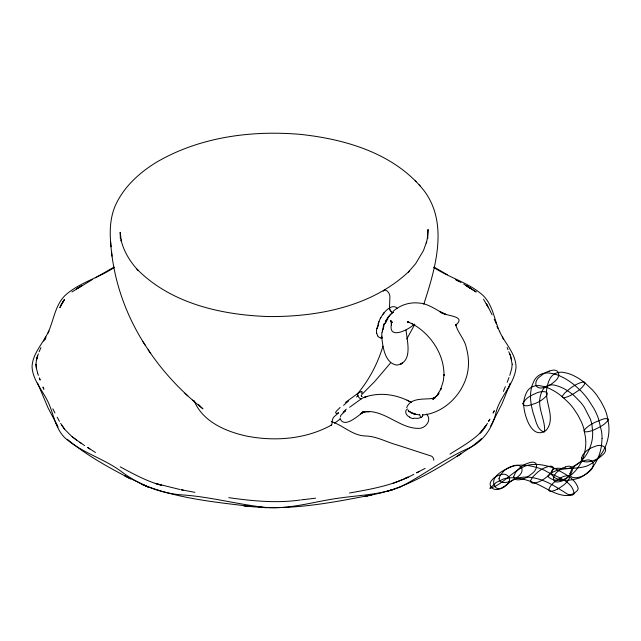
<?xml version="1.0" encoding="UTF-8"?>
<svg xmlns="http://www.w3.org/2000/svg" width="641" height="641" viewBox="0 0 641 641"><rect width="100%" height="100%" fill="white"/><g stroke="black" fill="none" stroke-linecap="round" stroke-linejoin="round"><path stroke-width="0.96" d="M427.747 238.676L428.052 229.414L427.291 238.516L426.313 243.035L426.682 241.537L423.517 250.479L415.64 263.691L408.389 272.096L409.311 271.095C372.237 306.454 318.281 316.91 268.627 316.558C221.69 315.019 171.027 303.666 136.974 269.156L137.911 270.173C130.011 261.6 123.705 251.312 121.045 239.886L121.413 241.393L120.147 232.306L120.364 238.789M389.424 309.571L389.896 296.599A4.912 2.836 60 0 0 387.068 291.022A4.912 2.836 60 0 0 383.19 291.254M512.183 364.192L511.726 368.471L509.779 375.354M35.952 364.192L36.409 360.018L38.348 353.88M382.172 332.222L383.478 326.133M377.068 328.673L377.429 326.702M377.092 328.521L377.261 327.551M382.356 330.908L382.477 330.235M406.674 407.636C410.889 396.587 425.88 400.088 434.991 398.077L432.274 398.526L434.678 397.901M382.925 346.212C377.685 363.792 368.855 380.329 357.053 394.383M383.334 326.654L383.598 325.804M378.182 323.769L379.384 320.484A17.603 8.654 -53.4 0 1 380.265 318.633A19.518 9.415 -53.6 0 1 380.482 318.184L380.842 317.591M378.214 323.657L378.342 323.24M508.874 387.444L510.292 383.326L502.143 403.445L490.645 426.089M423.805 304.187C435.391 268.523 449.069 223.268 423.717 190.257C394.231 153.447 345.611 139.185 300.445 134.386C251.136 130.123 199.199 137.062 156.043 162.502C140.115 172.325 125.54 185.385 116.926 202.236C109.819 215.929 109.339 231.762 111.085 246.769M507.183 382.308L508.986 377.541M383.991 324.699L384.432 323.633M39.141 351.757L40.952 347.59M422.547 415.985L422.491 416.113A5.545 3.069 -2 0 1 421.265 417.467M503.353 391.427L505.356 386.707M44.99 339.77L45.992 337.583M43.756 341.132L45.727 336.95M48.027 333.192L49.053 331.004M62.065 303.321L64.597 299.299L59.805 307.696L61.881 303.586L60.631 305.869M414.783 324.346L406.787 338.985M494.211 410.809L493.065 413.076L494.195 410.953M385.545 321.357L385.778 320.933M486.231 425.392L483.346 429.35L487.497 423.364M62.001 303.369L64.597 299.355M483.49 429.302L480.133 433.084L486.174 425.287M361.524 393.414L361.893 392.837A24.711 3.157 -35.5 0 0 361.981 392.669A16.866 2.139 -35.3 0 0 361.115 391.739M388.542 316.774L388.871 316.366M390.473 363.046L374.552 381.707L361.78 394.56M384.135 312.736L383.807 313.145A15.064 7.347 -53.6 0 0 382.981 314.282A17.603 8.469 -53.6 0 0 380.882 317.599M387.348 318.409A14.222 6.883 -53 0 1 388.815 316.438L390.425 314.635A11.025 5.336 -53 0 1 393.478 312.127M483.538 429.238C474.404 439.958 461.64 446.553 449.982 454.116M340.083 407.428C339.281 408.79 333.697 412.556 336.237 413.517A11.915 1.795 -36.3 0 0 338.6 412.684M344.834 411.474C343.897 412.844 339.305 415.721 340.675 416.898M414.31 324.178C409.022 329.578 387.645 340.611 391.507 323.673L391.515 325.468L390.978 320.772L391.98 322.567L390.489 320.716L391.843 321.926M437.859 394.88L432.915 399.311L438.428 394.359M481.463 438.684L472.457 446.112L456.849 456.48L461.448 453.467C438.027 468.443 413.798 483.114 387.084 491.335L393.55 489.379L379.897 493.177L365.146 496.342L371.868 494.876C329.827 503.153 286.647 511.462 243.716 505.741L251.2 506.47C214.431 502.111 176.652 498.402 142.086 484.388L148.207 487.056L124.715 475.782L130.684 478.875C108.601 467.433 86.455 455.318 67.337 439.285M393.35 311.133C400.056 305.156 409.351 302.079 418.301 302.993C428.869 303.321 436.85 310.877 446.232 314.555L439.982 311.734C443.171 316.309 467.674 315.132 455.815 325.059L456.312 324.194L455.759 325.748L455.823 324.939C457.906 332.991 464.981 339.562 466.44 348.191C468.98 357.309 469.252 367.125 466.688 376.267C460.935 395.986 443.396 413.173 422.451 415.039M345.491 402.42L358.079 393.221A3.277 1.891 60 0 0 358.487 396.891A3.277 1.891 60 0 0 361.484 398.718A8.838 1.018 -34.7 0 1 364.176 397.412L364.921 397.268A17.587 2.035 -35 0 1 365.146 397.708M338.416 413.076L334.706 416.193A16.378 9.455 60 0 0 331.982 423.236L331.982 423.661A3.277 1.891 60 0 1 330.516 425.303M349.609 407.275L361.484 398.718M407.364 408.862C403.942 410.953 406.202 416.105 409.759 416.987M339.914 419.294L334.458 423.236M71.888 291.976L92.568 279.428M504.235 486.599L502.512 487.593M114.314 267.449C98.554 277.994 79.163 282.633 64.973 295.549C55.19 305.268 53.876 319.683 48.436 331.726L48.612 331.317C43.34 343.127 32.691 353.095 32.05 366.62C32.659 380.45 43.091 390.866 48.524 402.957C53.876 414.735 55.39 428.765 65.174 438.091C81.343 452.426 102.961 458.235 120.364 470.823C138.32 484.532 159.697 493.29 182.308 494.908C210.793 496.791 238.388 504.691 266.712 507.536C292.304 509.242 316.95 500.661 342.134 497.72C361.788 494.964 382.26 494.507 400.817 486.719M560.875 469.196L562.686 468.146M114.098 267.089L95.301 277.849M331.301 425.159C305.797 439.213 275.029 441.609 246.777 436.112C225.953 431.625 202.564 421.714 194.063 400.609M557.526 489.059L559.505 487.913A29.013 14.126 -53.2 0 0 562.453 485.87C566.067 483.963 575.217 473.539 564.633 476.167A24.919 12.131 -53.2 0 0 561.893 477.184L557.942 479.468A24.919 12.131 -53.2 0 0 555.034 481.712C550.539 484.38 544.065 494.604 554.681 490.349M545.699 372.573L543.528 373.823A33.484 26.954 76.3 0 0 540.579 376.131C532.399 381.675 535.147 391.33 545.467 386.908A33.38 26.874 76.3 0 0 548.856 385.553L551.028 384.304A33.38 26.874 76.3 0 0 553.976 381.996C562.149 376.443 559.409 366.78 549.081 371.219M425.135 468.371L416.57 472.834L419.454 471.375M413.814 474.3C394.007 485.253 371.492 489.107 349.481 492.993M400.577 486.831C423.853 475.005 444.574 458.644 468.699 448.251C483.378 441.561 492.793 427.547 496.094 412.083C500.164 395.954 514.691 384.031 516.053 367.125C515.797 353.383 504.82 343.264 499.515 331.317L499.692 331.726C494.251 319.683 492.945 305.268 483.154 295.549C468.972 282.633 449.573 277.994 433.813 267.449M405.144 478.49L392.925 483.386M364.673 411.69L360.715 413.822L363.086 412.211C358.055 415.761 343.776 429.15 339.986 418.148M364.208 397.388C379.608 391.667 397.212 394.423 411.282 402.404M364.553 397.276L367.429 396.346M363.952 411.915L361.796 412.612L365.13 411.746L362.197 412.219L369.472 411.698L366.66 411.506C386.259 410.809 400.793 429.438 419.983 428.324C426.297 427.571 432.09 419.39 426.457 414.15M434.542 397.989L432.683 398.59L435.343 397.212L432.787 398.942L436.136 396.434L439.005 393.085L437.066 395.465L441.064 388.518L440.535 389.92L443.284 381.115L444.061 374.392L443.997 375.578C444.325 353.856 430.215 333.312 411.338 323.32L412.419 323.881L407.644 321.846L408.95 322.062L407.243 321.926L408.613 321.894M518.008 478.098C509.803 478.034 501.775 495.084 494.812 486.447C489.179 476.207 504.964 469.332 512.648 466.271A89.628 51.745 60 0 1 526.846 465.414A106.759 61.64 60 0 1 542.502 469.468A97.112 56.071 60 0 1 544.578 470.326C554.345 476.503 573.198 480.389 573.983 493.939C570.658 498.049 564.705 491.799 561.292 490.269C555.923 486.848 550.451 483.514 544.538 481.111A94.78 54.725 60 0 0 530.612 477.377A76.632 44.245 60 0 0 518.008 478.09M565.418 467.017C574.448 463.299 573.695 472.625 568.343 476.624A22.203 15.729 -75.2 0 1 565.899 478.811L562.285 480.894A22.203 15.729 -75.2 0 1 559.561 481.695C550.162 483.819 553.095 474.204 558.303 471.119A27.291 19.334 -75.2 0 1 565.474 466.985M499.732 488.642C493.29 492.032 486.415 485.013 492.456 479.556A20.408 16.53 47.6 0 1 494.491 477.521L497.913 475.542A20.408 16.53 47.6 0 1 500.789 474.749C507.864 471.976 513.008 480.229 506.478 484.748A22.723 18.405 47.6 0 1 499.627 488.706M315.596 498.169L304.275 499.547M301.406 499.844L304.13 499.531M300.365 499.988C276.527 503.401 252.458 501.006 228.765 497.656M419.19 414.903L413.677 413.862M413.725 418.188L417.868 418.349L421.201 417.435A3.277 1.891 60 0 1 419.655 414.302M194.928 492.352L183.887 490.269M181.083 489.684L183.542 490.181M179.873 489.484L155.202 483.386L161.676 485.325C146.949 481.423 133.544 473.979 120.188 466.84M181.163 489.708L182.973 490.085M380.754 338.007L380.121 337.823A19.775 9.479 -53.9 0 1 377.934 336.156L377.765 335.924M331.277 421.53C342.927 425.239 352.366 435.463 365.114 435.976C376.515 436.112 386.699 442.234 397.524 445.102L431.217 456.047A2.997 1.731 60 0 1 433.765 459.557A2.925 1.691 60 0 1 433.765 460.262M413.798 413.806L415.929 414.374L411.594 413.165M391.451 321.87L392.324 322.135M410.272 412.107L409.791 411.843M407.035 400.136L411.346 402.484M458.267 281.014L455.43 279.46L461.007 282.537M447.274 274.693L434.037 267.089M466.263 285.702L476.231 292L463.715 284.091M95.461 452.482L87.657 447.482L89.868 448.924M81.784 443.628L79.636 442.202L84.62 445.607M79.228 441.961L72.217 436.785L76.648 440.119M392.965 312.383A3.277 1.891 59.9 0 1 391.611 311.887L390.898 311.238A3.277 1.891 59.9 0 1 390 309.843L389.616 308.561A3.277 1.891 59.9 0 1 389.576 307.896C391.819 306.406 395.481 305.877 397.18 308.465A17.916 8.798 -52.9 0 1 397.308 308.577M148.231 349.818C163.167 372.253 181.916 392.068 202.957 408.862L199.511 405.617M408.87 411.177L409.327 411.538L408.926 411.226M72.024 436.681L64.645 429.302L60.631 423.364M184.92 393.229L187.789 395.826M192.5 400.064L195.12 402.444M415.28 180.61L416.209 181.611M419.206 184.848L420.151 185.874M198.59 404.495L199.872 405.977M64.597 429.238L61.881 425.344M110.629 241.929C112.928 278.643 125.324 314.491 145.291 345.307M142.767 341.461L150.659 353.512M483.514 299.251L488.562 307.832L486.255 303.586L487.497 305.869M58.107 427.01L48.027 407.828L37.587 383.03M55.615 422.683L57.61 426.145M59.453 421.297L57.145 417.211M492.096 314.851L488.682 308M52.842 408.814L54.958 412.964M496.927 326.365L497.953 328.569M494.211 319.226L496.35 323.905M502.328 336.797L503.353 339.121M508.762 351.725L510.548 355.939L509.779 353.88M511.622 360.154L510.548 355.939M43.756 388.911L42.979 387.044L43.86 389.239M507.135 347.51L508.001 349.738M40.03 379.728L39.381 377.91L40.127 380.105M37.579 372.998L38.348 375.354M510.5 355.883L512.167 364.232M36.505 368.679L37.603 372.814M36.409 368.471L35.96 364.232L36.409 368.415M111.542 251.384L111.999 256.192M406.025 329.995C407.099 341.332 413.317 362.349 396.779 365.114C384.72 363.143 382.781 346.621 381.699 336.837M545.844 372.493A33.484 26.954 76.3 0 1 549.233 371.131M557.438 489.107A29.013 14.126 -53.2 0 1 554.593 490.405M413.525 418.653A12.596 8.902 -6.6 0 1 409.415 417.307M413.661 413.317A10.585 6.963 -6.6 0 1 410.184 412.179M345.058 411.346A50.238 5.553 -34.3 0 1 345.683 410.769M343.023 412.323A31.193 3.309 -34.6 0 1 346.3 409.158M358.199 393.109A9.719 1.25 -35.3 0 1 361.075 391.771M343.592 405.36A36.898 4.014 -36.8 0 1 348.656 400.857M382.477 337.951A12.411 5.785 -51.9 0 1 380.858 337.855M377.725 335.908A18.012 8.694 -52.4 0 1 376.9 333.192M376.579 333.456A25.736 12.307 -53 0 1 376.668 328.913M377.717 326.998A29.061 13.108 -55.6 0 1 378.591 323.593M378.454 323.208A20.768 9.984 -53.9 0 1 379.023 321.63M380.273 318.633A13.733 6.915 -53.1 0 1 380.506 318.184M382.989 314.29A14.863 7.243 -53.6 0 1 384.159 312.768M384.127 312.736A13.477 6.626 -53.6 0 1 386.603 310.116L386.996 309.771A12.275 6.025 -53.6 0 1 388.983 308.281L389.584 307.896A3.277 1.891 60 0 0 389.616 308.561M393.302 312.335A3.277 1.891 60 0 1 391.611 311.887M390.898 311.238A3.277 1.891 60 0 1 390 309.843M388.847 316.35A11.586 5.625 -53.1 0 1 393.197 312.247M385.722 320.925A16.137 7.98 -53 0 1 388.486 316.726M384.985 323.489A14.447 5.737 -54.9 0 1 386.058 321.365M383.743 325.756A19.983 9.479 -52.5 0 1 384.135 324.666M383.046 329.69A33.5 16.978 -50.6 0 1 383.879 326.469M381.884 335.852A26.041 13.541 -49.8 0 1 381.916 332.358M382.116 337.358A15.729 7.892 -52.2 0 1 381.82 336.213M408.181 410.152A5.953 3.574 8.2 0 1 408.069 409.952M411.987 412.716A9.96 6.33 -4.6 0 1 409.631 411.666M413.525 413.549A9.944 6.538 -6.2 0 1 413.108 413.461M422.756 414.431A9.767 5.392 -1.2 0 1 422.435 415.953M357.999 395.505A43.276 5.473 -35.7 0 1 356.564 396.955M383.326 326.189A18.861 9.046 -52.3 0 1 384.456 323.24M385.449 323.096A16.057 6.731 -54.5 0 1 387.973 318.729M377.829 326.477A28.124 12.748 -55.4 0 1 378.631 323.489M522.84 403.742C524.602 408.181 531.734 404.287 535.091 403.51A33.396 19.286 0 0 0 538.624 401.899L540.788 400.649A33.396 19.286 0 0 0 543.584 398.606C553.688 390.473 540.716 390.297 535.123 393.726A33.204 19.174 0 0 0 531.589 395.337L529.418 396.587A33.204 19.174 0 0 0 526.63 398.63L523.977 401.37L522.84 403.742M523.609 403.518C523.697 414.174 531.421 440.736 546.124 430.383C556.941 417.507 543.039 401.018 547.278 386.355A44.894 25.92 60 0 1 549.417 379.833C551.749 373.807 558.583 370.987 564.641 372.661A51.913 29.975 60 0 1 573.278 375.466L576.836 377.325A56.392 32.555 60 0 1 585.61 383.478L592.38 389.912A42.194 24.358 60 0 1 596.987 395.529L601.13 401.819L604.551 408.485A33.773 19.502 60 0 1 606.963 415.224L608.678 424.19A47.186 27.242 60 0 1 608.662 434.342L608.381 436.209A81.623 47.13 60 0 1 604.102 449.333A97.408 56.24 60 0 1 587.356 465.815C574.576 470.582 558.744 465.454 547.943 475.63L547.791 476.311C551.532 480.59 558.992 481.263 564.192 479.196A97.408 56.24 60 0 0 580.938 462.714A81.623 47.13 60 0 0 585.217 449.589L585.497 447.714A47.186 27.242 60 0 0 585.505 437.563L583.799 428.597A33.773 19.502 60 0 0 581.379 421.858L577.966 415.192L573.823 408.902A42.194 24.358 60 0 0 569.216 403.285L562.445 396.859A56.392 32.555 60 0 0 553.672 390.706L550.106 388.847A51.913 29.975 60 0 0 541.469 386.042C535.411 384.368 528.577 387.188 526.253 393.205A44.894 25.92 60 0 0 524.114 399.728L523.609 403.518M602.043 438.588L601.522 445.175A82.12 47.41 60 0 1 597.797 458.459A102.288 59.06 60 0 1 591.29 468.867A104.771 60.494 60 0 1 579.72 477.882C570.963 480.694 556.22 482.993 551.044 473.555C551.532 463.796 565.835 471.455 571.82 467.105A90.95 52.506 60 0 0 587.132 453.459A80.117 46.256 60 0 0 591.563 442.586A49.485 28.573 60 0 0 592.685 432.555L591.972 424.951A27.787 16.041 60 0 0 590.345 419.078L584.376 407.372A33.644 19.422 60 0 0 580.522 402.211L574.681 396.242A48.179 27.819 60 0 0 567.021 390.425A48.964 28.268 60 0 0 556.196 385.618C551.02 383.719 544.578 385.377 542.286 390.754A36.97 21.345 60 0 0 540.291 396.37C537.31 408.445 545.539 419.879 544.554 431.681L544.089 432.09C536.813 429.75 535.9 420.095 533.424 413.918C531.253 406.09 529.538 397.821 531.101 389.712A52.362 30.231 60 0 1 533.4 382.3C535.844 375.65 543.039 371.82 549.938 373.19A55.719 32.17 60 0 1 559.505 375.786L563.487 377.701A64.196 37.066 60 0 1 575.314 385.762L581.042 391.058A50.254 29.013 60 0 1 588.029 399.327L594.095 408.83A40.728 23.517 60 0 1 598.526 418.837L601.57 431.529A48.251 27.859 60 0 1 602.043 438.588M499.01 478.659C498.97 483.739 506.061 482.745 509.307 481.695A32.234 26.273 65.6 0 0 512.656 480.365L514.787 479.139A32.234 26.273 65.6 0 0 517.648 476.888C525.957 470.991 521.726 462.081 511.999 466.336A31.954 26.049 65.6 0 0 508.65 467.666L506.518 468.892A31.954 26.049 65.6 0 0 503.666 471.151L500.188 475.43L499.01 478.659M513.697 476.535C513.657 481.022 519.939 479.973 522.744 479.027A33.34 25.199 -84.7 0 0 526.061 477.681L528.232 476.423A33.34 25.199 -84.7 0 0 531.253 474.116C538.72 469.428 539.073 458.724 527.968 463.203A33.332 25.199 -84.7 0 0 524.659 464.549L522.487 465.799A33.332 25.199 -84.7 0 0 519.466 468.114L515.508 472.489L513.697 476.535M608.461 419.246L607.692 420.969L604.551 423.925A33.332 13.741 -11.3 0 1 601.739 425.856L599.567 427.106A33.332 13.741 -11.3 0 1 596.042 428.837C591.795 431.545 577.389 434.846 587.909 426.602A33.885 13.966 -11.3 0 1 590.722 424.679L592.893 423.421A33.885 13.966 -11.3 0 1 596.418 421.69C600.024 420.68 605.016 417.075 608.461 419.246M569.945 473.683C569.609 478.859 576.836 478.05 580.081 476.944A32.739 26.457 74 0 0 583.478 475.598L585.65 474.348A32.739 26.457 74 0 0 588.59 472.032C596.827 466.344 593.67 456.672 583.406 461.031A32.587 26.329 74 0 0 580.009 462.377L577.837 463.627A32.587 26.329 74 0 0 574.897 465.943L571.259 470.342L569.945 473.683M581.491 458.067C581.507 463.699 589.648 461.784 593.085 460.719A33.204 25.977 32.6 0 0 596.579 459.285L598.75 458.035A33.204 25.977 32.6 0 0 601.595 455.807C610.841 448.684 602.388 442.602 594.087 446.801A33.068 25.872 32.6 0 0 590.585 448.227L588.414 449.485A33.068 25.872 32.6 0 0 585.578 451.713L582.797 454.974L581.491 458.067M530.468 480.846C530.428 484.508 535.748 482.905 537.847 482.184A32.931 19.47 -61.2 0 0 541.028 480.79L543.191 479.54A32.931 19.47 -61.2 0 0 546.356 477.273C552.238 474.044 558.223 462.626 546.14 467.249A33.02 19.526 -61.2 0 0 542.967 468.643L540.796 469.893A33.02 19.526 -61.2 0 0 537.639 472.161L532.487 477.225L530.468 480.846M562.069 396.547C562.59 399.175 566.724 396.875 568.351 396.45A33.372 13.894 -48.9 0 0 571.427 394.976L573.599 393.726A33.372 13.894 -48.9 0 0 576.86 391.539C581.347 389.215 591.347 378.342 578.959 383.27A33.324 13.878 -48.9 0 0 575.882 384.736L573.711 385.986A33.324 13.878 -48.9 0 0 570.45 388.182L564.825 392.885L562.069 396.547M37.603 355.891L36.417 360.066L37.603 355.891M490.012 488.194C502.865 484.957 513.241 469.853 526.91 465.494A83.122 47.995 60 0 1 540.315 464.709A100.797 58.195 60 0 1 555.098 468.603C563.703 473.266 575.33 478.274 578.166 488.298A11.402 7.019 3.5 0 1 577.301 490.621L574.088 493.362L569.44 495.164A11.402 7.019 3.5 0 1 565.618 495.541C553.255 494.628 543.456 485.782 531.934 481.976A100.797 58.195 60 0 0 517.143 478.082A83.122 47.995 60 0 0 503.746 478.867L496.278 482.393L490.012 488.194M489.78 419.214L488.578 421.377L489.812 419.302M402.556 362.806L400.801 364.144L402.556 362.806M81.824 285.678L76.608 288.762L81.824 285.678M408.029 477.104L405.032 478.474L408.005 477.128M266.48 507.64L258.98 507.215L266.528 507.688M471.48 288.811L466.303 285.678L471.48 288.811M408.67 410.985L408.293 410.56L408.613 410.937M361.893 396.611L361.244 395.769L361.893 396.611"/></g></svg>
